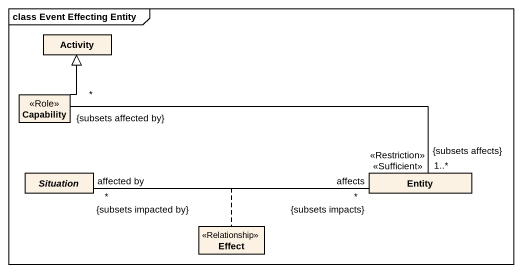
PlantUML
@startuml
mainframe class Event Effecting Entity
hide circle
hide empty members
class Activity
class Capability <<Role>>
abstract class Situation
class "Entity" as Entity_
class Effect <<Relationship>>
Capability -up-|> Activity
Capability "*\n{subsets affected by}" -right- "1..*\n{subsets affects}\n<<Restriction>> <<Sufficient>>" Entity_
Situation "affected by\n*\n{subsets impacted by}" -right- "affects\n*\n{subsets impacts}" Entity_
(Situation, Entity_) .. Effect
@enduml
